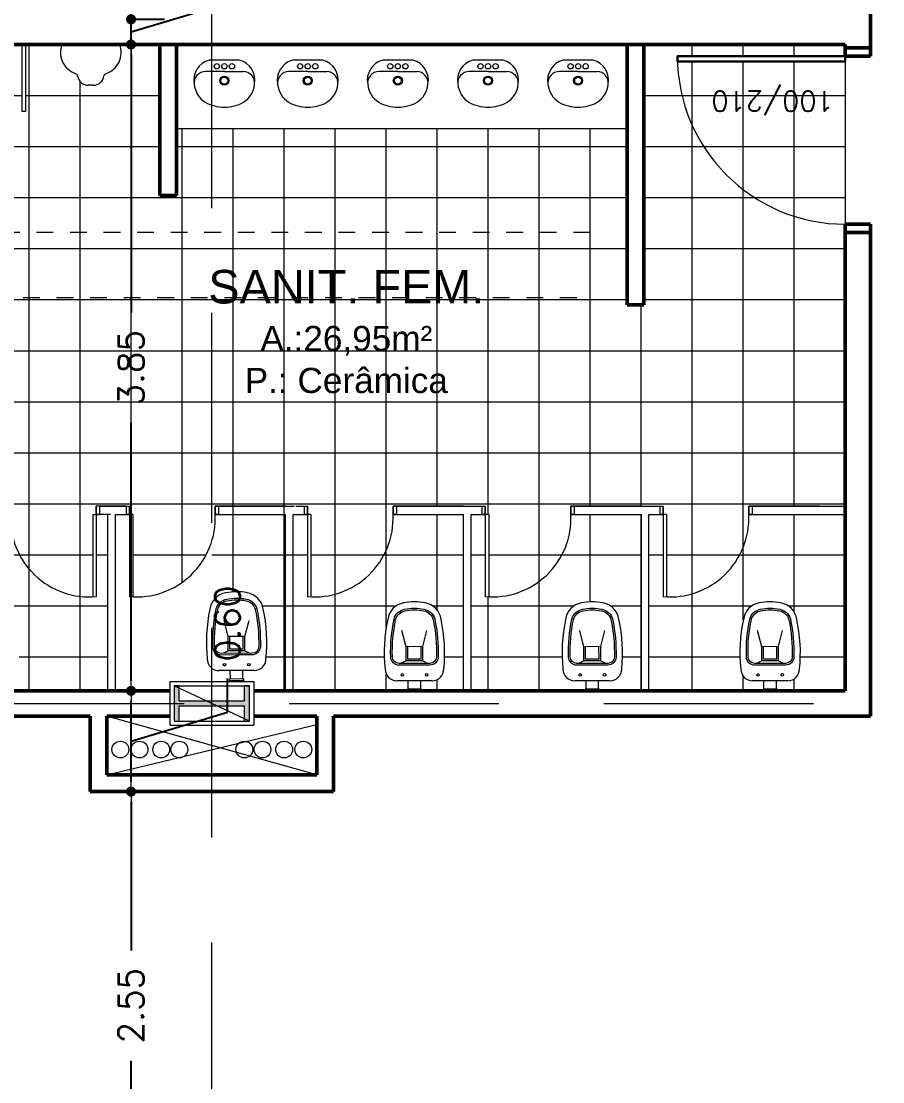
# Model space of a CAD drawing. Header units: millimetres. Extents: x 873 to 1072, y 159 to 369.
# Drawn here: x 932.14 to 937.28, y 314.07 to 320.39 of the extents above; entities that cross this region are included whole.
import ezdxf

# ---------------------------------------------------------------- set-up
doc = ezdxf.new("R2010")
doc.units = ezdxf.units.MM
doc.header["$LTSCALE"] = 10
doc.header["$PDMODE"] = 34
doc.linetypes.add('DASHED2', pattern=[0.375, 0.25, -0.125])
doc.linetypes.add('HIDDEN2', pattern=[0.1875, 0.125, -0.0625])
doc.layers.get('0').update_dxf_attribs({"color": 90})
for name, color, linetype, lineweight in [('cinza 03', 252, 'Continuous', 13), ('COTA', 90, 'Continuous', 9), ('HID', 16, 'Continuous', 20), ('linha estutura', 252, 'Continuous', 13), ('MOB', 90, 'Continuous', 13), ('Mobilia', 90, 'Continuous', 13), ('PAREDES', 50, 'Continuous', 50), ('PAREDES 2', 50, 'Continuous', 50), ('Pilares', 16, 'Continuous', 20), ('pn 02', 16, 'Continuous', 20), ('PN-01', 90, 'Continuous', 13), ('PN-03', 180, 'Continuous', 30), ('SANITARIOS', 90, 'Continuous', 13), ('texto', 16, 'Continuous', 20)]:
    doc.layers.add(name, color=color, linetype=linetype, lineweight=lineweight)
doc.styles.get("Standard").update_dxf_attribs({"font": 'simplex.shx'})
doc.dimstyles.new('1-100', dxfattribs={"dimtxt": 0.15, "dimasz": 0.06, "dimexe": 0.2, "dimexo": 0.1, "dimgap": 0.1, "dimtad": 0, "dimzin": 0, "dimdsep": 46, "dimtxsty": 'Standard', "dimblk": 'DOT', "dimcen": 0.09, "dimclrd": 90, "dimclre": 90, "dimclrt": 16, "dimadec": 0, "dimazin": 0, "dimtfac": 1, "dimtofl": 0, "dimtmove": 0, "dimatfit": 3, "dimldrblk": 'DOT', "dimfxl": 0, "dimtolj": 1, "dimtzin": 0, "dimarcsym": 0})

# ---------------------------------------------------------------- blocks, each defined once
blk = doc.blocks.new('PIA')
at = {"layer": 'SANITARIOS'}
for q in [(930.9857, 331.0971), (931.211, 331.0971)]:
    blk.add_line((931.0984, 331.0971), q, dxfattribs=at)
blk.add_lwpolyline([(931.1884, 331.1646), (931.0084, 331.1646)], dxfattribs=at)
blk.add_lwpolyline([(930.9841, 330.9144, 0.140097), (931.0984, 330.8856)], format="xyb", dxfattribs=at)
at = {"layer": 'SANITARIOS', "color": 7}
for centre, radius in [((931.0534, 331.1286), 0.0158), ((931.0984, 331.1286), 0.0158), ((931.1434, 331.1286), 0.0158), ((931.0984, 331.0431), 0.027)]:
    blk.add_circle(centre, radius, dxfattribs=at)
at = {"layer": 'SANITARIOS', "color": 8}
blk.add_circle((931.0984, 331.0431), 0.0203, dxfattribs=at)
at = {"layer": 'SANITARIOS'}
for centre, radius, start, end in [((931.0399, 331.0451), 0.1235, 104.79673, 191.22511), ((931.1568, 331.0451), 0.1235, 348.77489, 75.20327), ((930.9857, 331.0296), 0.0675, 90, 187.23539), ((931.211, 331.0296), 0.0675, 352.76461, 90), ((931.0605, 331.0346), 0.1424, 185.45289, 237.5567), ((931.1363, 331.0346), 0.1424, 302.4433, 354.54711), ((931.0917, 331.0999), 0.2144, 239.8755, 271.77572), ((931.105, 331.0999), 0.2144, 268.22428, 300.1245)]:
    blk.add_arc(centre, radius, start, end, dxfattribs=at)
blk = doc.blocks.new('carraro-vaso-P')
at = {"layer": 'SANITARIOS'}
for p, q in [((-0.0425, 0), (0.0425, 0)), ((-0.0425, 0), (-0.0425, -0.01)), ((0.0425, 0), (0.0425, -0.01)), ((-0.1052, -0.06), (-0.0002, -0.06)), ((-0.0425, -0.01), (0.0425, -0.01)), ((-0.0375, -0.01), (-0.0375, -0.06)), ((-0.0002, -0.06), (0.1048, -0.06)), ((0.0375, -0.01), (0.0375, -0.06))]:
    blk.add_line(p, q, dxfattribs=at)
at = {"layer": 'SANITARIOS', "color": 7}
for p, q in [((-0.0502, -0.178), (-0.0785, -0.1644)), ((0.0498, -0.178), (0.0781, -0.1644)), ((-0.0502, -0.263), (-0.0747, -0.3591)), ((0.0498, -0.263), (0.0743, -0.3591))]:
    blk.add_line(p, q, dxfattribs=at)
at = {"layer": 'SANITARIOS', "color": 8}
for p, q in [((-0.0502, -0.178), (-0.0502, -0.263)), ((-0.0502, -0.178), (0.0498, -0.178)), ((-0.0402, -0.188), (-0.0402, -0.263)), ((-0.0402, -0.188), (0.0398, -0.188)), ((0.0398, -0.188), (0.0398, -0.263)), ((0.0498, -0.178), (0.0498, -0.263)), ((-0.0502, -0.263), (0.0498, -0.263))]:
    blk.add_line(p, q, dxfattribs=at)
at = {"layer": 'SANITARIOS'}
blk.add_lwpolyline([(-0.0002, -0.492, -0.052452), (-0.0582, -0.4859, -0.283821), (-0.1215, -0.428, -0.055409), (-0.1419, -0.2015, -0.40571), (-0.0919, -0.153), (-0.0002, -0.153), (0.0916, -0.153, -0.40571), (0.1415, -0.2015, -0.055409), (0.1211, -0.428, -0.283821), (0.0578, -0.4859, -0.052452), (-0.0002, -0.492, -0.051673)], format="xyb", dxfattribs=at)
at = {"layer": 'SANITARIOS', "color": 7}
blk.add_lwpolyline([(-0.0002, -0.482, -0.052555), (-0.0562, -0.4761, -0.282834), (-0.1118, -0.4256, -0.055302), (-0.1319, -0.2018, -0.405417), (-0.0919, -0.163), (0.0916, -0.163, -0.405417), (0.1315, -0.2018, -0.055302), (0.1114, -0.4256, -0.282834), (0.0558, -0.4761, -0.052555), (-0.0002, -0.482, -0.052555)], format="xyb", dxfattribs=at)
at = {"layer": 'SANITARIOS', "color": 8}
for centre in [(-0.0727, -0.095), (0.0723, -0.095)]:
    blk.add_circle(centre, 0.0075, dxfattribs=at)
at = {"layer": 'SANITARIOS'}
for centre, radius, start, end in [((-0.1052, -0.13), 0.07, 90, 180), ((0.1048, -0.13), 0.07, 0, 90), ((0.7547, -0.2277), 0.935, 174.00462, 192.21095), ((-0.7551, -0.2277), 0.935, 347.78905, 5.99538), ((-0.0452, -0.41), 0.115, 187.71284, 260.29459), ((0.0448, -0.41), 0.115, 279.70541, 352.28716), ((-0.0003, -0.216), 0.314, 258.1908, 270.02296), ((-0.0001, -0.216), 0.314, 269.97704, 281.8092)]:
    blk.add_arc(centre, radius, start, end, dxfattribs=at)
blk = doc.blocks.new('MI')
at = {"layer": 'HID'}
blk.add_line((0, -0.1723), (0, 0.1723), dxfattribs=at)
for centre, radius, start, end in [((0.0476, 0.0485), 0.1326, 17.80577, 111.01255), ((0.1885, 0.0938), 0.0154, 197.80577, 262.50089), ((0.1781, 0.0147), 0.0644, 358.82414, 82.50089), ((0.8923, 0), 0.65, 178.82414, 181.17586), ((0.1781, -0.0147), 0.0644, 277.49911, 1.17586), ((0.0476, -0.0485), 0.1326, 248.98745, 342.19423), ((0.1885, -0.0938), 0.0154, 97.49911, 162.19423)]:
    blk.add_arc(centre, radius, start, end, dxfattribs=at)
blk = doc.blocks.new('_DOT')
at = {"color": 0, "linetype": 'ByBlock'}
blk.add_line((-0.5, 0), (-1, 0), dxfattribs=at)
at = {"color": 0, "linetype": 'ByBlock', "const_width": 0.5}
blk.add_lwpolyline([(-0.25, 0, 1), (0.25, 0, 1)], format="xyb", close=True, dxfattribs=at)
blk = doc.blocks.new('*D91')
at = {"layer": 'COTA', "color": 90, "lineweight": -2}
for p, q in [((932.8236, 315.8016), (932.9981, 315.8016)), ((932.7981, 315.7416), (932.7981, 314.8552)), ((932.7981, 313.3116), (932.7981, 314.1981)), ((932.4818, 313.2516), (932.9981, 313.2516))]:
    blk.add_line(p, q, dxfattribs=at)
at = {"layer": 'Defpoints', "color": 0}
for p in [(932.7236, 315.8016), (932.7981, 315.8016), (932.3818, 313.2516)]:
    blk.add_point(p, dxfattribs=at)
at = {"layer": 'COTA', "color": 90, "lineweight": -2, "xscale": 0.06, "yscale": 0.06, "zscale": 0.06}
for p, rotation in [((932.7981, 315.8016), 90), ((932.7981, 313.2516), 270)]:
    blk.add_blockref('_DOT', p, dxfattribs=dict(at, rotation=rotation))
at = {"layer": 'COTA', "color": 16, "insert": (932.7981, 314.5266), "char_height": 0.15, "attachment_point": 5, "rotation": 90}
blk.add_mtext('\\A1;2.55', dxfattribs=at)
blk = doc.blocks.new('*D92')
at = {"layer": 'COTA', "color": 90, "lineweight": -2}
for p, q in [((933.3731, 316.2741), (933.3731, 316.4741)), ((932.8236, 316.4016), (932.9981, 316.4016)), ((932.7981, 315.8616), (932.7981, 316.3416)), ((932.7981, 316.1016), (933.3731, 316.2741)), ((932.8236, 315.8016), (932.9981, 315.8016))]:
    blk.add_line(p, q, dxfattribs=at)
at = {"layer": 'Defpoints', "color": 0}
for p in [(932.7236, 316.4016), (932.7981, 316.4016), (932.7236, 315.8016)]:
    blk.add_point(p, dxfattribs=at)
at = {"layer": 'COTA', "color": 90, "lineweight": -2, "xscale": 0.06, "yscale": 0.06, "zscale": 0.06}
for p, rotation in [((932.7981, 316.4016), 90), ((932.7981, 315.8016), 270)]:
    blk.add_blockref('_DOT', p, dxfattribs=dict(at, rotation=rotation))
at = {"layer": 'COTA', "color": 16, "insert": (933.3731, 316.8027), "char_height": 0.15, "attachment_point": 5, "rotation": 90}
blk.add_mtext('\\A1;0.60', dxfattribs=at)
blk = doc.blocks.new('*D93')
at = {"layer": 'COTA', "color": 90, "lineweight": -2}
for p, q in [((932.6986, 320.2516), (932.5981, 320.2516)), ((932.7981, 320.1916), (932.7981, 318.6552)), ((932.7981, 316.4616), (932.7981, 317.9981)), ((932.8236, 316.4016), (932.9981, 316.4016))]:
    blk.add_line(p, q, dxfattribs=at)
at = {"layer": 'Defpoints', "color": 0}
for p in [(932.7981, 320.2516), (932.7986, 320.2516), (932.7236, 316.4016)]:
    blk.add_point(p, dxfattribs=at)
at = {"layer": 'COTA', "color": 90, "lineweight": -2, "xscale": 0.06, "yscale": 0.06, "zscale": 0.06}
for p, rotation in [((932.7981, 320.2516), 90), ((932.7981, 316.4016), 270)]:
    blk.add_blockref('_DOT', p, dxfattribs=dict(at, rotation=rotation))
at = {"layer": 'COTA', "color": 16, "insert": (932.7981, 318.3266), "char_height": 0.15, "attachment_point": 5, "rotation": 90}
blk.add_mtext('\\A1;3.85', dxfattribs=at)
blk = doc.blocks.new('*D94')
at = {"layer": 'COTA', "color": 90, "lineweight": -2}
for p, q in [((933.2231, 320.4541), (933.2231, 320.6541)), ((932.7981, 320.4616), (932.7981, 320.5216)), ((932.7981, 320.3266), (933.2231, 320.4541)), ((932.7981, 320.2516), (932.7981, 320.4016)), ((932.8236, 320.4016), (932.9981, 320.4016)), ((932.6986, 320.2516), (932.5981, 320.2516)), ((932.7981, 320.1916), (932.7981, 320.1316))]:
    blk.add_line(p, q, dxfattribs=at)
at = {"layer": 'Defpoints', "color": 0}
for p in [(932.7236, 320.4016), (932.7981, 320.4016), (932.7986, 320.2516)]:
    blk.add_point(p, dxfattribs=at)
at = {"layer": 'COTA', "color": 90, "lineweight": -2, "xscale": 0.06, "yscale": 0.06, "zscale": 0.06}
for p, rotation in [((932.7981, 320.4016), 270), ((932.7981, 320.2516), 90)]:
    blk.add_blockref('_DOT', p, dxfattribs=dict(at, rotation=rotation))
at = {"layer": 'COTA', "color": 16, "insert": (933.2231, 320.9684), "char_height": 0.15, "attachment_point": 5, "rotation": 90}
blk.add_mtext('\\A1;0.15', dxfattribs=at)
blk = doc.blocks.new('*D95')
at = {"layer": 'COTA', "color": 90, "lineweight": -2}
for p, q in [((932.6986, 324.2516), (932.5981, 324.2516)), ((932.7981, 324.1916), (932.7981, 322.6552)), ((932.7981, 320.4616), (932.7981, 321.9981)), ((932.8236, 320.4016), (932.9981, 320.4016))]:
    blk.add_line(p, q, dxfattribs=at)
at = {"layer": 'Defpoints', "color": 0}
for p in [(932.7981, 324.2516), (932.7986, 324.2516), (932.7236, 320.4016)]:
    blk.add_point(p, dxfattribs=at)
at = {"layer": 'COTA', "color": 90, "lineweight": -2, "xscale": 0.06, "yscale": 0.06, "zscale": 0.06}
for p, rotation in [((932.7981, 324.2516), 90), ((932.7981, 320.4016), 270)]:
    blk.add_blockref('_DOT', p, dxfattribs=dict(at, rotation=rotation))
at = {"layer": 'COTA', "color": 16, "insert": (932.7981, 322.3266), "char_height": 0.15, "attachment_point": 5, "rotation": 90}
blk.add_mtext('\\A1;3.85', dxfattribs=at)

msp = doc.modelspace()

# ---------------------------------------------------------------- hatches: boundary and pattern name
at = {"layer": 'cinza 03'}
h = msp.add_hatch(dxfattribs=at)
h.set_pattern_fill('_USER', color=256, scale=0.304, style=0, double=1, pattern_type=0)
h.set_pattern_definition([(0, (937.0546, 320.25163), (0, 0.304), []), (90, (937.0546, 320.25163), (-0.304, 2e-17), [])])
h.paths.add_polyline_path([(937.0546, 320.1512), (936.055, 320.1512, 0.405453), (937.0546, 319.1812)], flags=17)
h.paths.add_polyline_path([(937.0546, 319.1812, -0.405453), (936.055, 320.1512), (936.0546, 320.1512), (936.0546, 320.1812), (937.0546, 320.1812), (937.0546, 320.2516), (935.8546, 320.2516), (935.8546, 318.7016), (935.7546, 318.7016), (935.7546, 319.7516), (933.2796, 319.7516), (933.2796, 317.2933, 0.085572), (933.2996, 317.4516), (933.2996, 317.5016), (933.3196, 317.5016), (933.3196, 317.4516), (933.7196, 317.4516), (933.7196, 316.4016), (933.7646, 316.4016), (933.7646, 317.4516), (933.8296, 317.4516), (933.8296, 317.5016), (933.8496, 317.5016), (933.8496, 317.4516), (933.8696, 317.4516), (933.8696, 316.9612, 0.440458), (934.3596, 317.4516), (934.3596, 317.5016), (934.3796, 317.5016), (934.8396, 317.5016), (934.8896, 317.5016), (934.9096, 317.5016), (934.9096, 317.4516), (934.9296, 317.4516), (934.9296, 316.9612, 0.440458), (935.4196, 317.4516), (935.4196, 317.5016), (935.4396, 317.5016), (935.8996, 317.5016), (935.9496, 317.5016), (935.9696, 317.5016), (935.9696, 317.4516), (935.9896, 317.4516), (935.9896, 316.9612, 0.440458), (936.4796, 317.4516), (936.4796, 317.5016), (936.4996, 317.5016), (937.0546, 317.5016)])
h.paths.add_polyline_path([(937.0546, 317.4516), (936.4996, 317.4516), (936.4796, 317.4516, -0.453254), (935.9696, 316.9625), (935.9696, 317.4516), (935.9496, 317.4516), (935.8996, 317.4516), (935.8846, 317.4516), (935.8846, 316.4016), (936.5649, 316.4016), (936.5649, 316.4115), (936.5699, 316.4116), (936.5698, 316.4616), (936.5025, 316.4614, -0.414214), (936.4324, 316.5312, -0.079608), (936.4477, 316.8267, -0.327728), (936.5421, 316.9248, -0.051673), (936.6065, 316.9316, -0.051673), (936.6709, 316.9251, -0.327728), (936.7657, 316.8274, -0.079608), (936.7823, 316.532, -0.414214), (936.7125, 316.4619), (936.6448, 316.4617), (936.6449, 316.4117), (936.6499, 316.4117), (936.6499, 316.4016), (937.0546, 316.4016)], flags=17)
h.paths.add_polyline_path([(935.8396, 317.4516), (935.4396, 317.4516), (935.4196, 317.4516, -0.453254), (934.9096, 316.9625), (934.9096, 317.4516), (934.8896, 317.4516), (934.8396, 317.4516), (934.8246, 317.4516), (934.8246, 316.4016), (935.5049, 316.4016), (935.5049, 316.4115), (935.5099, 316.4116), (935.5098, 316.4616), (935.4425, 316.4614, -0.414214), (935.3724, 316.5312, -0.079608), (935.3877, 316.8267, -0.327728), (935.4821, 316.9248, -0.051673), (935.5465, 316.9316, -0.051673), (935.6109, 316.9251, -0.327728), (935.7057, 316.8274, -0.079608), (935.7223, 316.532, -0.414214), (935.6525, 316.4619), (935.5848, 316.4617), (935.5849, 316.4117), (935.5899, 316.4117), (935.5899, 316.4016), (935.8396, 316.4016)], flags=16)
h.paths.add_polyline_path([(934.7796, 317.4516), (934.3796, 317.4516), (934.3596, 317.4516, -0.453254), (933.8496, 316.9625), (933.8496, 317.4516), (933.8296, 317.4516), (933.7796, 317.4516), (933.7646, 317.4516), (933.7646, 316.4016), (934.4449, 316.4016), (934.4449, 316.4115), (934.4499, 316.4116), (934.4498, 316.4616), (934.3825, 316.4614, -0.414214), (934.3124, 316.5312, -0.079608), (934.3277, 316.8267, -0.327728), (934.4221, 316.9248, -0.051673), (934.4865, 316.9316, -0.051673), (934.5509, 316.9251, -0.327728), (934.6457, 316.8274, -0.079608), (934.6623, 316.532, -0.414214), (934.5925, 316.4619), (934.5248, 316.4617), (934.5249, 316.4117), (934.5299, 316.4117), (934.5299, 316.4016), (934.7796, 316.4016)], flags=17)
h.paths.add_polyline_path([(933.7196, 317.4516), (933.3196, 317.4516), (933.2996, 317.4516, -0.085572), (933.2796, 317.2933), (933.2796, 316.9247, -0.234614), (933.3621, 316.9852, -0.051673), (933.4265, 316.992, -0.051673), (933.4909, 316.9855, -0.327728), (933.5857, 316.8878, -0.079608), (933.6023, 316.5924, -0.414214), (933.5325, 316.5222), (933.4648, 316.5221), (933.4649, 316.4721), (933.4699, 316.4721), (933.47, 316.4566), (933.5296, 316.4566), (933.5296, 316.4016), (933.7196, 316.4016)], flags=16)
h.paths.add_polyline_path([(933.2796, 319.7516), (933.0693, 319.7516), (933.0693, 319.3516), (932.9693, 319.3516), (932.9693, 320.2516), (932.7307, 320.2516, -0.430703), (932.6474, 320.0778, 0.290031), (932.6369, 320.0652, -0.382247), (932.5717, 320.0092, 0.010262), (932.545, 320.0092, -0.382247), (932.4798, 320.0652, 0.290031), (932.4693, 320.0778, -0.430703), (932.386, 320.2516), (932.1693, 320.2516), (932.1693, 319.8516), (932.1493, 319.8516), (932.1493, 320.2516), (932.018, 320.2516, -0.430703), (931.9347, 320.0778, 0.290031), (931.9242, 320.0652, -0.382247), (931.859, 320.0092, 0.010262), (931.8323, 320.0092, -0.382247), (931.7671, 320.0652, 0.290031), (931.7566, 320.0778, -0.430703), (931.6733, 320.2516), (931.4693, 320.2516), (931.4693, 319.8516), (931.4493, 319.8516), (931.4493, 320.2516), (931.2896, 320.2516, -0.430703), (931.2064, 320.0778, 0.290031), (931.1958, 320.0652, -0.382247), (931.1306, 320.0092, 0.010262), (931.104, 320.0092, -0.382247), (931.0388, 320.0652, 0.290031), (931.0282, 320.0778, -0.430703), (930.945, 320.2516), (930.7693, 320.2516), (930.7693, 319.8516), (930.7493, 319.8516), (930.7493, 320.2516), (930.5995, 320.2516, -0.430703), (930.5163, 320.0778, 0.290031), (930.5057, 320.0652, -0.382247), (930.4405, 320.0092, 0.010262), (930.4138, 320.0092, -0.382247), (930.3487, 320.0652, 0.290031), (930.3381, 320.0778, -0.430703), (930.2548, 320.2516), (930.0546, 320.2516), (930.0546, 318.1016), (930.1046, 318.1016), (930.1046, 318.9016), (930.1346, 318.9016), (930.1346, 318.9011, -0.40327), (930.9046, 318.1016), (931.5546, 318.1016), (931.6546, 318.1016), (931.6546, 317.5016), (931.6596, 317.5016), (932.0596, 317.5016), (932.0796, 317.5016), (932.0796, 317.4516, 0.440458), (932.5696, 316.9612), (932.5696, 317.4516), (932.5896, 317.4516), (932.5896, 317.5016), (932.6096, 317.5016), (932.7696, 317.5016), (932.7896, 317.5016), (932.7896, 317.4516), (932.8096, 317.4516), (932.8096, 316.9612, 0.341996), (933.2796, 317.2933)])
h.paths.add_polyline_path([(932.0796, 317.4516), (932.0596, 317.4516), (931.6546, 317.4516), (931.6546, 316.4016), (931.9093, 316.4016), (931.9094, 316.4117), (931.9144, 316.4117), (931.9145, 316.4617), (931.8468, 316.4619, -0.414214), (931.7769, 316.532, -0.079608), (931.7936, 316.8274, -0.327728), (931.8884, 316.9251, -0.051673), (931.9528, 316.9316, -0.051673), (932.0172, 316.9248, -0.327728), (932.1115, 316.8267, -0.079608), (932.1269, 316.5312, -0.414214), (932.0568, 316.4614), (931.9895, 316.4616), (931.9894, 316.4116), (931.9944, 316.4115), (931.9943, 316.4016), (932.6596, 316.4016), (932.6596, 317.4516), (932.6096, 317.4516), (932.5896, 317.4516), (932.5896, 316.9625, -0.453254)])
h.paths.add_polyline_path([(931.5546, 318.1016), (930.9046, 318.1016, 0.40327), (930.1346, 318.9011), (930.1346, 318.1016), (930.1046, 318.1016), (930.1046, 318.0716), (930.0546, 318.0716), (930.0546, 316.4016), (930.2566, 316.4016), (930.2502, 316.5472, -0.022055), (930.25, 316.5516), (930.25, 316.8516, -0.414214), (930.35, 316.9516), (930.42, 316.9516), (930.49, 316.9516, -0.414214), (930.59, 316.8516), (930.59, 316.5516, -0.022055), (930.5898, 316.5472), (930.5834, 316.4016), (931.5546, 316.4016)])
h.paths.add_polyline_path([(937.0326, 320.0594), (936.1869, 320.0594), (936.1869, 319.7851), (937.0326, 319.7851)], flags=24)
h.paths.add_polyline_path([(933.2268, 318.9589), (934.9354, 318.9589), (934.9354, 318.0337), (933.2268, 318.0337)], flags=9)
h.paths.add_polyline_path([(930.2895, 318.7559), (930.2895, 318.1452), (930.1361, 318.1452), (930.1361, 318.7559)], flags=25)
at = {"layer": 'Pilares'}
msp.add_hatch(color=256, dxfattribs=at).paths.add_polyline_path([(933.0546, 316.4316), (933.0546, 316.2216), (933.0846, 316.2216), (933.0846, 316.3116), (933.4746, 316.3116), (933.4746, 316.2216), (933.5046, 316.2216), (933.5046, 316.4316), (933.4746, 316.4316), (933.4746, 316.3416), (933.0846, 316.3416), (933.0846, 316.4316)])

# ---------------------------------------------------------------- linework, layer by layer
at = {"layer": 'cinza 03'}
for p, q in [((937.0546, 320.1512), (937.0546, 319.1812)), ((933.9046, 315.9016), (932.6546, 316.2516)), ((932.6546, 315.9016), (933.9046, 316.2016))]:
    msp.add_line(p, q, dxfattribs=at)
for centre in [(932.7345, 316.0515), (932.8487, 316.0515), (932.9781, 316.0515), (933.0858, 316.0515), (933.4734, 316.0515), (933.5811, 316.0515), (933.7105, 316.0515), (933.8247, 316.0515)]:
    msp.add_circle(centre, 0.05, dxfattribs=at)
for centre, radius, start, end in [((937.0546, 320.1812), 1, 180, 270), ((932.549, 317.4306), 0.4698, 177.43221, 274.96258), ((932.8303, 317.4306), 0.4698, 265.03742, 2.56779), ((933.8903, 317.4306), 0.4698, 265.03742, 2.56779), ((934.9503, 317.4306), 0.4698, 265.03742, 2.56779), ((936.0103, 317.4306), 0.4698, 265.03742, 2.56779)]:
    msp.add_arc(centre, radius, start, end, dxfattribs=at)
at = {"layer": 'linha estutura', "linetype": 'DASHED2', "ltscale": 0.5}
for p, q in [((933.2796, 302.4024), (933.2796, 331.5556)), ((907.49, 316.3266), (990.8144, 316.3266))]:
    msp.add_line(p, q, dxfattribs=at)
at = {"layer": 'MOB'}
msp.add_line((933.0693, 319.7516), (935.7546, 319.7516), dxfattribs=at)
msp.add_lwpolyline([(932.1693, 319.8516), (932.1493, 319.8516), (932.1493, 320.2516), (932.1693, 320.2516)], close=True, dxfattribs=at)
at = {"layer": 'PAREDES'}
for p, q in [((930.0546, 320.2516), (937.0546, 320.2516)), ((937.0546, 320.2312), (937.2046, 320.2312)), ((937.0546, 320.1812), (937.2046, 320.1812)), ((937.0546, 320.1812), (937.2046, 320.1812)), ((937.0546, 320.1812), (937.2046, 320.1812)), ((937.0546, 319.1812), (937.2046, 319.1812)), ((937.0546, 319.1812), (937.2046, 319.1812)), ((937.0546, 319.1812), (937.2046, 319.1812)), ((937.0546, 319.1312), (937.2046, 319.1312))]:
    msp.add_line(p, q, dxfattribs=at)
at = {"layer": 'PAREDES 2'}
for p, q in [((937.2046, 320.1812), (937.2046, 320.472)), ((932.9693, 320.2516), (932.9693, 319.3516)), ((933.0693, 320.2516), (933.0693, 319.3516)), ((935.7546, 320.2516), (935.7546, 318.7016)), ((935.8546, 320.2516), (935.8546, 318.7016)), ((937.0546, 320.1812), (937.0546, 320.2516)), ((932.9693, 319.3516), (933.0693, 319.3516)), ((937.0546, 319.1812), (937.0546, 316.4016)), ((937.2046, 319.1812), (937.2046, 316.2516)), ((935.7546, 318.7016), (935.8546, 318.7016)), ((930.0546, 316.4016), (933.0296, 316.4016)), ((933.5296, 316.4016), (937.0546, 316.4016)), ((929.9046, 316.2516), (932.5546, 316.2516)), ((932.5546, 315.8016), (932.5546, 316.2516)), ((932.6546, 315.9016), (932.6546, 316.2516)), ((932.6546, 316.2516), (933.0296, 316.2516)), ((933.5296, 316.2516), (933.9046, 316.2516)), ((933.9046, 315.9016), (933.9046, 316.2516)), ((934.0046, 315.8016), (934.0046, 316.2516)), ((934.0046, 316.2516), (937.2046, 316.2516)), ((933.9046, 315.9016), (932.6546, 315.9016)), ((934.0046, 315.8016), (932.5546, 315.8016))]:
    msp.add_line(p, q, dxfattribs=at)
at = {"layer": 'Pilares'}
for p, q in [((933.0296, 316.4566), (933.0296, 316.1966)), ((933.0296, 316.4566), (933.5296, 316.4566)), ((933.5296, 316.4566), (933.5296, 316.1966)), ((933.0546, 316.4316), (933.5046, 316.4316)), ((933.5046, 316.2216), (933.0546, 316.4316)), ((933.0546, 316.2216), (933.5046, 316.2216)), ((933.0296, 316.1966), (933.5296, 316.1966))]:
    msp.add_line(p, q, dxfattribs=at)
at = {"layer": 'Pilares', "linetype": 'Continuous'}
for p, q in [((933.0846, 316.3416), (933.0846, 316.4316)), ((933.4746, 316.3416), (933.4746, 316.4316)), ((933.0846, 316.3416), (933.4746, 316.3416)), ((933.0846, 316.2216), (933.0846, 316.3116)), ((933.0846, 316.3116), (933.4746, 316.3116)), ((933.4746, 316.2216), (933.4746, 316.3116))]:
    msp.add_line(p, q, dxfattribs=at)
for points in [[(933.0846, 316.4316), (933.0546, 316.4316), (933.0546, 316.2216), (933.0846, 316.2216)], [(933.4746, 316.2216), (933.5046, 316.2216), (933.5046, 316.4316), (933.4746, 316.4316)]]:
    msp.add_lwpolyline(points, dxfattribs=at)
at = {"layer": 'pn 02'}
for p, q in [((932.5896, 317.4516), (932.5896, 317.5016)), ((932.6096, 317.5016), (932.5896, 317.5016)), ((932.5896, 317.5016), (932.5896, 317.4516)), ((932.6096, 317.5016), (932.6096, 317.4516)), ((932.6096, 317.5016), (932.7696, 317.5016)), ((932.6096, 317.5016), (932.6096, 317.4516)), ((932.6596, 317.5016), (932.6096, 317.5016)), ((932.7696, 317.5016), (932.6096, 317.5016)), ((932.7196, 317.5016), (932.7696, 317.5016)), ((932.7696, 317.5016), (932.7696, 317.4516)), ((932.7696, 317.5016), (932.7696, 317.4516)), ((932.7696, 317.5016), (932.7896, 317.5016)), ((932.7896, 317.4516), (932.7896, 317.5016)), ((932.7896, 317.5016), (932.7896, 317.4516)), ((933.2996, 317.4516), (933.2996, 317.5016)), ((933.2996, 317.5016), (933.3196, 317.5016)), ((933.3196, 317.5016), (933.2996, 317.5016)), ((933.2996, 317.5016), (933.2996, 317.4516)), ((933.7196, 317.5016), (933.3196, 317.5016)), ((933.3196, 317.5016), (933.3196, 317.4516)), ((933.3196, 317.5016), (933.7696, 317.5016)), ((933.7796, 317.5016), (933.8296, 317.5016)), ((933.8296, 317.5016), (933.8296, 317.4516)), ((933.8296, 317.5016), (933.8296, 317.4516)), ((933.8296, 317.5016), (933.8496, 317.5016)), ((933.8496, 317.4516), (933.8496, 317.5016)), ((933.8496, 317.5016), (933.8496, 317.4516)), ((934.3596, 317.4516), (934.3596, 317.5016)), ((934.3596, 317.5016), (934.3796, 317.5016)), ((934.3796, 317.5016), (934.3596, 317.5016)), ((934.3596, 317.5016), (934.3596, 317.4516)), ((934.7796, 317.5016), (934.3796, 317.5016)), ((934.3796, 317.5016), (934.3796, 317.4516)), ((934.3796, 317.5016), (934.8396, 317.5016)), ((934.8396, 317.5016), (934.8896, 317.5016)), ((934.8896, 317.5016), (934.8896, 317.4516)), ((934.8896, 317.5016), (934.8896, 317.4516)), ((934.8896, 317.5016), (934.9096, 317.5016)), ((934.9096, 317.4516), (934.9096, 317.5016)), ((934.9096, 317.5016), (934.9096, 317.4516)), ((935.4196, 317.4516), (935.4196, 317.5016)), ((935.4196, 317.5016), (935.4396, 317.5016)), ((935.4396, 317.5016), (935.4196, 317.5016)), ((935.4196, 317.5016), (935.4196, 317.4516)), ((935.8396, 317.5016), (935.4396, 317.5016)), ((935.4396, 317.5016), (935.4396, 317.4516)), ((935.4396, 317.5016), (935.8996, 317.5016)), ((935.8996, 317.5016), (935.9496, 317.5016)), ((935.9496, 317.5016), (935.9496, 317.4516)), ((935.9496, 317.5016), (935.9496, 317.4516)), ((935.9496, 317.5016), (935.9696, 317.5016)), ((935.9696, 317.4516), (935.9696, 317.5016)), ((935.9696, 317.5016), (935.9696, 317.4516)), ((936.4796, 317.4516), (936.4796, 317.5016)), ((936.4796, 317.5016), (936.4996, 317.5016)), ((936.4996, 317.5016), (936.4796, 317.5016)), ((936.4796, 317.5016), (936.4796, 317.4516)), ((936.8996, 317.5016), (936.4996, 317.5016)), ((936.4996, 317.5016), (936.4996, 317.4516)), ((936.4996, 317.5016), (937.0546, 317.5016)), ((932.5696, 317.4516), (932.6096, 317.4516)), ((932.5696, 317.4516), (932.5696, 316.9616)), ((932.6096, 317.4516), (932.5896, 317.4516)), ((932.5896, 317.4516), (932.5896, 316.9624)), ((932.6596, 317.4516), (932.6096, 317.4516)), ((932.6596, 317.4516), (932.6096, 317.4516)), ((932.6747, 317.4516), (932.6096, 317.4516)), ((932.6596, 316.4016), (932.6596, 317.4516)), ((932.7046, 316.4016), (932.7046, 317.4516)), ((932.7046, 317.4516), (932.7696, 317.4516)), ((932.7196, 317.4516), (932.7696, 317.4516)), ((932.7196, 317.4516), (932.7696, 317.4516)), ((932.7696, 317.4516), (932.7896, 317.4516)), ((932.8096, 317.4516), (932.7696, 317.4516)), ((932.7896, 317.4516), (932.7896, 316.9624)), ((932.8096, 317.4516), (932.8096, 316.9616)), ((933.3196, 317.4516), (933.2996, 317.4516)), ((933.2996, 317.4516), (933.3196, 317.4516)), ((933.3196, 317.4516), (933.7196, 317.4516)), ((933.7196, 316.4016), (933.7196, 317.4516)), ((933.7646, 316.4016), (933.7646, 317.4516)), ((933.7646, 317.4516), (933.8296, 317.4516)), ((933.7796, 317.4516), (933.8296, 317.4516)), ((933.7796, 317.4516), (933.8296, 317.4516)), ((933.8296, 317.4516), (933.8496, 317.4516)), ((933.8696, 317.4516), (933.8296, 317.4516)), ((933.8496, 317.4516), (933.8496, 316.9624)), ((933.8696, 317.4516), (933.8696, 316.9616)), ((934.3796, 317.4516), (934.3596, 317.4516)), ((934.3596, 317.4516), (934.3796, 317.4516)), ((934.3796, 317.4516), (934.7796, 317.4516)), ((934.7796, 316.4016), (934.7796, 317.4516)), ((934.8246, 316.4016), (934.8246, 317.4516)), ((934.8246, 317.4516), (934.8896, 317.4516)), ((934.8396, 317.4516), (934.8896, 317.4516)), ((934.8396, 317.4516), (934.8896, 317.4516)), ((934.8896, 317.4516), (934.9096, 317.4516)), ((934.9296, 317.4516), (934.8896, 317.4516)), ((934.9096, 317.4516), (934.9096, 316.9624)), ((934.9296, 317.4516), (934.9296, 316.9616)), ((935.4396, 317.4516), (935.4196, 317.4516)), ((935.4196, 317.4516), (935.4396, 317.4516)), ((935.4396, 317.4516), (935.8396, 317.4516)), ((935.8396, 316.4016), (935.8396, 317.4516)), ((935.8846, 316.4016), (935.8846, 317.4516)), ((935.8846, 317.4516), (935.9496, 317.4516)), ((935.8996, 317.4516), (935.9496, 317.4516)), ((935.8996, 317.4516), (935.9496, 317.4516)), ((935.9496, 317.4516), (935.9696, 317.4516)), ((935.9896, 317.4516), (935.9496, 317.4516)), ((935.9696, 317.4516), (935.9696, 316.9624)), ((935.9896, 317.4516), (935.9896, 316.9616)), ((936.4996, 317.4516), (936.4796, 317.4516)), ((936.4796, 317.4516), (936.4996, 317.4516)), ((936.4996, 317.4516), (937.0546, 317.4516))]:
    msp.add_line(p, q, dxfattribs=at)
at = {"layer": 'PN-01', "linetype": 'HIDDEN2', "ltscale": 0.08}
msp.add_lwpolyline([(935.5346, 318.7437), (935.5346, 319.1325), (929.3543, 319.1325), (929.3543, 318.7437)], close=True, dxfattribs=at)
at = {"layer": 'PN-03'}
msp.add_lwpolyline([(937.0546, 320.1812), (937.0546, 320.1512), (936.0546, 320.1512), (936.0546, 320.1812)], close=True, dxfattribs=at)

# ---------------------------------------------------------------- block references
at = {"layer": 'cinza 03'}
for p in [(2.2558, -11.0065), (4.3642, -11.0065)]:
    msp.add_blockref('PIA', p, dxfattribs=at)
at = {"layer": 'MOB', "rotation": 270}
msp.add_blockref('MI', (932.5583, 320.2516), dxfattribs=at)
at = {"layer": 'MOB'}
for p in [(2.7529, -11.0065), (3.2898, -11.0065), (3.8273, -11.0065)]:
    msp.add_blockref('PIA', p, dxfattribs=at)
at = {"layer": 'Mobilia', "rotation": 180.1258180290412}
for p in [(933.4274, 316.462), (934.4874, 316.4016), (935.5474, 316.4016), (936.6074, 316.4016)]:
    msp.add_blockref('carraro-vaso-P', p, dxfattribs=at)

# ---------------------------------------------------------------- texts
at = {"layer": 'COTA', "insert": (934.0811, 318.9089), "char_height": 0.2, "width": 2.012, "attachment_point": 2}
msp.add_mtext('{\\fArial|b0|i0|c0|p34;SANIT. FEM.\\P\\H0.75x;A.:26,95m²\\PP.: Cerâmica}', dxfattribs=at)
at = {"layer": 'texto'}
msp.add_text('100/210', height=0.12, rotation=180, dxfattribs=at).set_placement((936.9869, 319.9737))

# ---------------------------------------------------------------- dimensions: what is measured, and where the dimension line sits
at = {"layer": 'COTA'}
for base, p1, p2, picture, middle in [((932.7981, 324.2516), (932.7236, 320.4016), (932.7986, 324.2516), '*D95', (932.7981, 322.3266)), ((932.7981, 320.4016), (932.7986, 320.2516), (932.7236, 320.4016), '*D94', (933.2231, 320.7541)), ((932.7981, 320.2516), (932.7236, 316.4016), (932.7986, 320.2516), '*D93', (932.7981, 318.3266)), ((932.7981, 316.4016), (932.7236, 315.8016), (932.7236, 316.4016), '*D92', (933.3731, 316.5741)), ((932.7981, 315.8016), (932.3818, 313.2516), (932.7236, 315.8016), '*D91', (932.7981, 314.5266))]:
    dim = msp.add_linear_dim(base=base, p1=p1, p2=p2, angle=90, dimstyle='1-100', override={"dimtmove": 1}, dxfattribs=at)
    dim.commit()
    dim.dimension.update_dxf_attribs({"geometry": picture, "text_midpoint": middle})

doc.saveas('drawing.dxf')
